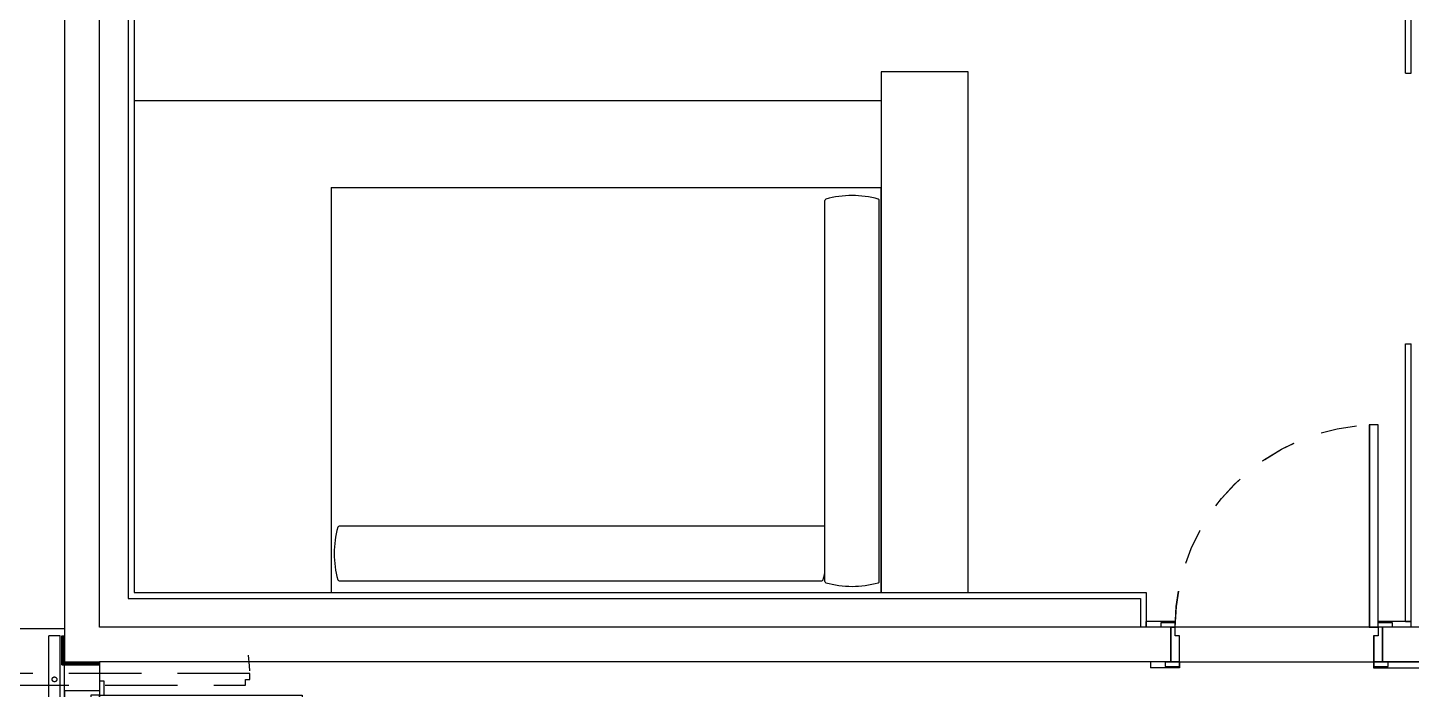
# Model space of a CAD drawing. Header units: millimetres. Extents: x 188.6 to 263.2, y 40.1 to 120.1.
# Drawn here: x 251.456 to 256.234, y 54.762 to 57.049 of the extents above; entities that cross this region are included whole.
import ezdxf

# ---------------------------------------------------------------- set-up
doc = ezdxf.new("R2010")
doc.units = ezdxf.units.MM
for name, pattern in [('_XREF TL$0$HIDDEN', [0.375, 0.25, -0.125]), ('_XREF TL$0$XREF_305_306$0$XREF-TIPO$0$HIDDEN2', [0.1875, 0.125, -0.0625]), ('XREF_305_306$0$XREF-TIPO$0$HIDDEN2', [0.1875, 0.125, -0.0625])]:
    doc.linetypes.add(name, pattern=pattern)
for name, color, linetype in [('_XREF TL$0$XREF_305_306$0$XREF-TIPO$0$E-MC-ESQUADRIAS', 8, 'Continuous'), ('ARQ', 8, 'Continuous'), ('ARQ-BASE', 8, 'Continuous'), ('XREF_305_306$0$XREF-TIPO$0$E-MC-ESQUADRIAS', 2, 'Continuous')]:
    doc.layers.add(name, color=color, linetype=linetype)

# ---------------------------------------------------------------- blocks, each defined once
blk = doc.blocks.new('_XREF TL$0$XREF_305_306$0$XREF-TIPO$0$PORTA 70')
at = {"layer": '_XREF TL$0$XREF_305_306$0$XREF-TIPO$0$E-MC-ESQUADRIAS'}
for p, q in [((36.2665, 23.8835), (36.2815, 23.8835)), ((36.2665, 23.8335), (36.2665, 23.8835)), ((36.2815, 23.8335), (36.2815, 23.8835)), ((36.2815, 23.8485), (36.2815, 23.8335)), ((36.4015, 23.8485), (36.2815, 23.8485)), ((36.4015, 23.8685), (36.4165, 23.8685)), ((36.4015, 23.8685), (36.4015, 23.8185)), ((36.4015, 23.8185), (36.4015, 23.8485)), ((36.4165, 23.8685), (36.4165, 23.8185)), ((36.2815, 23.8335), (36.2665, 23.8335)), ((36.3115, 23.8335), (36.2815, 23.8335)), ((36.3115, 23.8185), (36.3115, 23.8335)), ((36.4015, 23.8185), (36.3115, 23.8185)), ((36.4165, 23.8185), (36.4015, 23.8185)), ((36.2665, 23.0835), (36.2665, 23.1335)), ((36.2815, 23.1335), (36.3115, 23.1335)), ((36.2815, 23.0835), (36.2815, 23.1335)), ((36.3115, 23.1485), (36.4015, 23.1485)), ((36.3115, 23.1335), (36.3115, 23.1485)), ((36.4015, 23.1485), (36.4165, 23.1485)), ((36.4015, 23.1185), (36.4015, 23.1485)), ((36.4015, 23.1485), (36.4015, 23.0985)), ((36.4165, 23.1485), (36.4165, 23.0985)), ((36.2815, 23.0835), (36.2665, 23.0835)), ((36.2815, 23.1185), (36.4015, 23.1185)), ((36.4165, 23.0985), (36.4015, 23.0985))]:
    blk.add_line(p, q, dxfattribs=at)
blk.add_lwpolyline([(36.2815, 23.1635), (36.2815, 23.1335), (35.5815, 23.1335), (35.5815, 23.1635)], close=True, dxfattribs=at)
at = {"layer": '_XREF TL$0$XREF_305_306$0$XREF-TIPO$0$E-MC-ESQUADRIAS', "color": 8, "linetype": '_XREF TL$0$XREF_305_306$0$XREF-TIPO$0$HIDDEN2'}
blk.add_arc((36.2815, 23.1335), 0.7, 90, 180, dxfattribs=at)
blk = doc.blocks.new('arq-3pav')
at = {"layer": 'ARQ'}
for p, q in [((46.5753, 17.715), (46.5753, 14.6)), ((46.6953, 14.72), (46.6953, 17.715)), ((46.7953, 17.595), (46.7953, 14.82)), ((46.8153, 17.595), (46.8153, 14.84)), ((51.2053, 16.635), (51.2053, 17.595)), ((51.2253, 16.635), (51.2253, 17.595)), ((49.6953, 16.64), (49.3953, 16.64)), ((49.3953, 16.64), (49.3953, 14.84)), ((49.6953, 14.84), (49.6953, 16.64)), ((49.3953, 16.54), (46.8153, 16.54)), ((47.4953, 16.24), (47.4953, 14.84)), ((47.4953, 16.24), (49.3953, 16.24)), ((49.3953, 14.84), (49.3953, 16.24)), ((49.2001, 14.8788), (49.2001, 16.1948)), ((49.3883, 14.8786), (49.3883, 16.195)), ((51.2053, 14.74), (51.2053, 15.7)), ((51.2253, 14.74), (51.2253, 15.7)), ((49.2001, 15.069), (47.5234, 15.069)), ((47.5234, 14.8808), (49.1895, 14.8808)), ((46.7953, 14.82), (50.2903, 14.82)), ((46.8153, 14.84), (50.3103, 14.84)), ((47.4953, 14.84), (49.3953, 14.84)), ((49.3953, 14.84), (49.6953, 14.84)), ((50.2903, 14.82), (50.2903, 14.72)), ((50.3103, 14.84), (50.3103, 14.72)), ((50.3953, 14.72), (46.6953, 14.72)), ((50.4103, 14.74), (50.3103, 14.74)), ((50.4103, 14.72), (50.3103, 14.72)), ((51.2253, 14.74), (51.1103, 14.74)), ((51.2253, 14.72), (51.1103, 14.72)), ((53.0253, 14.72), (51.1253, 14.72)), ((51.2253, 14.72), (51.1253, 14.72)), ((46.5753, 14.7149), (46.0753, 14.7149)), ((46.5203, 13.8), (46.5203, 14.69)), ((46.5603, 13.785), (46.5603, 14.69)), ((46.5653, 14.59), (46.5653, 14.69)), ((46.5688, 14.59), (46.5688, 14.69)), ((46.5718, 14.59), (46.5718, 14.69)), ((46.5753, 14.59), (46.5753, 14.69)), ((46.5753, 14.6), (46.6953, 14.6)), ((46.5753, 14.5965), (46.6953, 14.5965)), ((46.5753, 14.5935), (46.6953, 14.5935)), ((46.5753, 14.59), (46.6953, 14.59)), ((50.3953, 14.6), (46.6953, 14.6)), ((50.4253, 14.6), (50.3253, 14.6)), ((50.4253, 14.58), (50.3253, 14.58)), ((51.0953, 14.6), (51.8953, 14.6)), ((51.0953, 14.58), (51.8753, 14.58)), ((51.8953, 14.6), (51.1253, 14.6))]:
    blk.add_line(p, q, dxfattribs=at)
at = {"layer": 'ARQ', "linetype": 'Continuous'}
for p, q in [((51.2053, 16.635), (51.2253, 16.635)), ((51.2053, 15.7), (51.2253, 15.7)), ((50.3103, 14.72), (50.3103, 14.74)), ((50.4103, 14.72), (50.4103, 14.74)), ((51.1103, 14.72), (51.1103, 14.74)), ((51.2053, 14.74), (51.2253, 14.74)), ((51.2253, 14.72), (51.2253, 14.74)), ((46.5403, 14.69), (46.5203, 14.69)), ((46.5603, 14.69), (46.5403, 14.69)), ((46.5653, 14.69), (46.5753, 14.69)), ((46.5653, 14.59), (46.5753, 14.59)), ((46.5753, 14.6), (46.5753, 14.59)), ((46.6953, 14.6), (46.6953, 14.59)), ((50.3253, 14.6), (50.3253, 14.58)), ((50.4253, 14.6), (50.4253, 14.58)), ((51.0953, 14.6), (51.0953, 14.58))]:
    blk.add_line(p, q, dxfattribs=at)
at = {"layer": 'ARQ'}
for points in [[(50.3953, 14.6), (51.1253, 14.6), (51.1253, 14.72), (50.3953, 14.72)], [(46.6953, 13.77), (46.5753, 13.77), (46.5753, 14.6), (46.6953, 14.6)]]:
    blk.add_lwpolyline(points, close=True, dxfattribs=at)
at = {"layer": 'ARQ', "linetype": '_XREF TL$0$HIDDEN'}
blk.add_lwpolyline([(46.3403, 14.56), (46.3403, 14.52), (47.2003, 14.52), (47.2003, 14.54), (47.2153, 14.54), (47.2153, 14.56), (46.3403, 14.56)], dxfattribs=at)
blk.add_circle((46.5403, 14.54), 0.00826, dxfattribs=at)
at = {"layer": 'ARQ'}
for centre, radius, start, end in [((49.2054, 16.1948), 0.00526, 109.5728, 180), ((49.2942, 15.8777), 0.3345, 74.2857, 105.7143), ((49.383, 16.1948), 0.00526, 357.6347, 70.4272), ((47.8406, 14.9749), 0.3345, 164.2857, 195.7143), ((47.5236, 15.0637), 0.00526, 87.6347, 160.4272), ((48.8723, 14.9749), 0.3345, 344.2857, 348.557), ((47.5236, 14.8861), 0.00526, 199.5728, 272.3653), ((49.1893, 14.8861), 0.00526, 267.6347, 340.4272), ((49.2054, 14.8788), 0.00526, 180, 250.4272), ((49.2942, 15.1959), 0.3345, 254.2857, 285.7143), ((49.383, 14.8788), 0.00526, 289.5728, 2.3653)]:
    blk.add_arc(centre, radius, start, end, dxfattribs=at)
at = {"layer": 'ARQ', "linetype": '_XREF TL$0$HIDDEN'}
blk.add_arc((46.4691, 14.527), 0.7473, 277.0118, 7.4606, dxfattribs=at)
at = {"layer": 'ARQ', "xscale": -1, "rotation": 90}
blk.add_blockref('_XREF TL$0$XREF_305_306$0$XREF-TIPO$0$PORTA 70', (74.2438, 51.0015), dxfattribs=at)
blk = doc.blocks.new('XREF_305_306$0$XREF-TIPO$0$PORTA 70')
at = {"layer": 'ARQ-BASE'}
for p, q in [((36.2665, 23.8835), (36.2815, 23.8835)), ((36.2665, 23.8335), (36.2665, 23.8835)), ((36.2815, 23.8335), (36.2815, 23.8835)), ((36.2815, 23.8485), (36.2815, 23.8335)), ((36.4015, 23.8485), (36.2815, 23.8485)), ((36.4015, 23.8685), (36.4165, 23.8685)), ((36.4015, 23.8685), (36.4015, 23.8185)), ((36.4015, 23.8185), (36.4015, 23.8485)), ((36.4165, 23.8685), (36.4165, 23.8185)), ((36.2815, 23.8335), (36.2665, 23.8335)), ((36.3115, 23.8335), (36.2815, 23.8335)), ((36.3115, 23.8185), (36.3115, 23.8335)), ((36.4015, 23.8185), (36.3115, 23.8185)), ((36.4165, 23.8185), (36.4015, 23.8185)), ((36.2665, 23.0835), (36.2665, 23.1335)), ((36.2815, 23.1335), (36.3115, 23.1335)), ((36.2815, 23.0835), (36.2815, 23.1335)), ((36.3115, 23.1485), (36.4015, 23.1485)), ((36.3115, 23.1335), (36.3115, 23.1485)), ((36.4015, 23.1485), (36.4165, 23.1485)), ((36.4015, 23.1185), (36.4015, 23.1485)), ((36.4015, 23.1485), (36.4015, 23.0985)), ((36.4165, 23.1485), (36.4165, 23.0985)), ((36.2815, 23.0835), (36.2665, 23.0835)), ((36.2815, 23.1185), (36.4015, 23.1185)), ((36.4165, 23.0985), (36.4015, 23.0985))]:
    blk.add_line(p, q, dxfattribs=at)
blk.add_lwpolyline([(36.2815, 23.1635), (36.2815, 23.1335), (35.5815, 23.1335), (35.5815, 23.1635)], close=True, dxfattribs=at)
at = {"layer": 'ARQ-BASE', "linetype": 'XREF_305_306$0$XREF-TIPO$0$HIDDEN2'}
blk.add_arc((36.2815, 23.1335), 0.7, 90, 180, dxfattribs=at)

msp = doc.modelspace()

# ---------------------------------------------------------------- block references
msp.add_blockref('arq-3pav', (205.0084, 40.2568))

# ---------------------------------------------------------------- next in the draw order: block references
at = {"layer": 'XREF_305_306$0$XREF-TIPO$0$E-MC-ESQUADRIAS', "color": 8, "xscale": -1, "rotation": 90}
msp.add_blockref('XREF_305_306$0$XREF-TIPO$0$PORTA 70', (279.2523, 91.2583), dxfattribs=at)
at = {"layer": 'XREF_305_306$0$XREF-TIPO$0$E-MC-ESQUADRIAS', "color": 8, "rotation": 180}
msp.add_blockref('XREF_305_306$0$XREF-TIPO$0$PORTA 70', (287.9853, 77.8753), dxfattribs=at)

doc.saveas('drawing.dxf')
